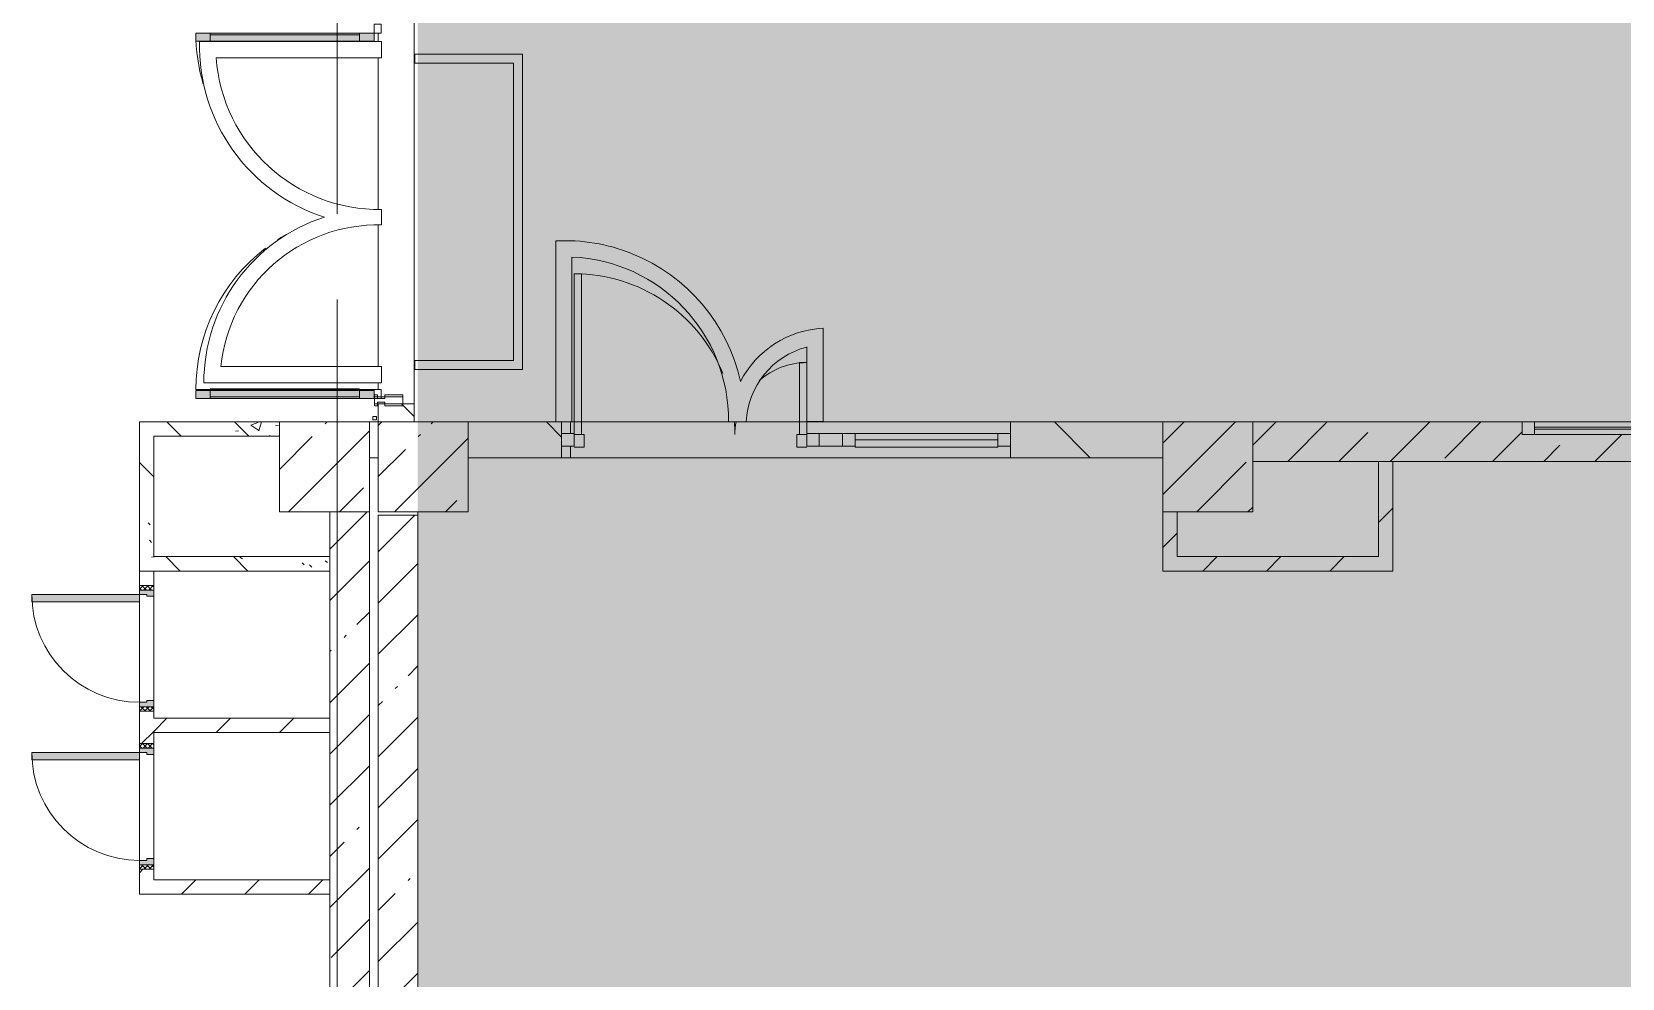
# Model space of a CAD drawing. Header units: millimetres. Extents: x 35098 to 231722, y -8553 to 29000.
# Drawn here: x 141322 to 150180, y 4803 to 10072 of the extents above; entities that cross this region are included whole.
import ezdxf

# ---------------------------------------------------------------- set-up
doc = ezdxf.new("R2010")
doc.units = ezdxf.units.MM
doc.linetypes.add('Осевая', pattern=[3175, 635, -476.25, 1587.5, -476.25])
doc.layers.add('A-DETL-GENF-1', color=7, linetype='Continuous', lineweight=9, true_color=0xc0c0c0, transparency=0.4)
for name, color, linetype, lineweight, true_color in [('A-DETL-GENF-2', 7, 'Continuous', 5, 0xe2e2e2), ('A-DETL-GENF-3', 7, 'Continuous', 5, 0xaaaaaa), ('A-DETL-GENF-4', 7, 'Continuous', 5, 0xb7b7b7), ('A-DOOR-2', 7, 'Continuous', 5, 0xaaaaaa), ('A-DOOR-3', 7, 'Continuous', 5, 0xe2e2e2), ('A-DOOR-4', 7, 'Continuous', 5, 0xb7b7b7), ('A-DOOR-FRAM-1', 7, 'Continuous', 5, 0xe2e2e2), ('A-DOOR-FRAM-2', 7, 'Continuous', 5, 0xaaaaaa), ('A-FLOR-1', 7, 'Continuous', 5, 0xaaaaaa), ('A-FLOR-2', 7, 'Continuous', 5, 0xb7b7b7), ('A-GLAZ-3', 7, 'Continuous', 5, 0x737373), ('A-GLAZ-CURT-2', 7, 'Continuous', 5, 0x737373), ('A-GLAZ-CWMG-3', 7, 'Continuous', 5, 0x737373), ('A-WALL-5', 7, 'Continuous', 9, 0x737373), ('I-WALL-4', 7, 'Continuous', 5, 0x737373), ('I-WALL-5', 7, 'Continuous', 5, 0x787878), ('S-COLS-2', 7, 'Continuous', 5, 0x737373)]:
    doc.layers.add(name, color=color, linetype=linetype, lineweight=lineweight, true_color=true_color)
for name, color, linetype, lineweight in [('A-GLAZ-CWMG-1', 7, 'Continuous', 5), ('A-WALL', 7, 'Continuous', 9), ('A-WALL-4', 7, 'Continuous', 5), ('I-WALL-3', 7, 'Continuous', 5), ('S-COLS-1', 7, 'Continuous', 5), ('Оси', 7, 'Continuous', 9), ('Оси-2', 7, 'Осевая', 9)]:
    doc.layers.add(name, color=color, linetype=linetype, lineweight=lineweight)
pattern_1 = [(45, (-38790, -7650), (-285.123, 285.123), []), (45, (-38504.88, -7650), (-285.123, 285.123), [504.031, -100.806, 16.764, -84.042])]
pattern_2 = [(45, (104712.32, 0), (-176.7767, 176.7767), [])]
pattern_3 = [(45, (104712.3, 0), (-285.123, 285.123), []), (45, (104997.44, 0), (-285.123, 285.123), [504.031, -100.806, 16.764, -84.042])]
pattern_4 = [(135, (104712.3, 0), (-353.5534, -353.5534), [])]
pattern_5 = [(135, (104712.3, 0), (-377.171, -377.171), [533.4, -88.9, 17.78, -88.9]), (135, (104712.3, 376.94), (-377.171, -377.171), []), (50, (104712.3, 0), (637.6445, -55.7866), [66.675, -733.425]), (355, (104712.3, 0), (-123.349, 668.699), [53.34, -586.74]), (100.451, (104765.45, -4.65), (514.299, 612.908), [56.665, -623.315]), (46.184, (104712.3, 177.8), (948.776, -147.15), [100.012, -1100.137]), (96.636, (104791.4, 165.5), (830.91, 865.997), [84.998, -934.973]), (351.184, (104712.3, 177.8), (830.918, 865.988), [80.01, -880.11]), (21, (104801.2, 133.35), (530.6506, -357.928), [66.675, -733.425]), (326, (104801.2, 133.35), (216.308, 644.658), [53.34, -586.74]), (71.451, (104845.44, 103.5), (746.96, 286.724), [56.665, -623.315]), (37.5, (104712.32, 0), (10.8105, 295.9426), [16.764, -562.864, 16.764, -578.866, -588.962]), (37.5, (104712.32, 0), (10.8105, 295.9426), [-1175.258, 16.764, -572.198]), (7.5, (104712.3, 0), (233.8692, 350.6318), [16.764, -322.834, 16.764, -549.529, -224.472]), (7.5, (104712.3, 0), (233.8692, 350.6318), [-905.891, 16.764, -207.708]), (327.5, (104514.07, 0), (474.5678, -20.0513), [16.764, -205.486, 16.764, -676.656, -920.115]), (327.5, (104514.07, 0), (474.5678, -20.0513), [-915.67, 16.764, -903.351]), (317.5, (104425.17, 0), (518.452, 88.9934), [16.764, -272.161, 16.764, -443.738, -653.415]), (317.5, (104425.17, 0), (518.452, 88.9934), [-749.427, 16.764, -636.651])]

# ---------------------------------------------------------------- blocks, each defined once
blk = doc.blocks.new('BSC_Колонна _Прямоугольная - 500х500-23286270-2_7_2_птичка')
at = {"layer": 'S-COLS-1'}
h = blk.add_hatch(dxfattribs=at)
h.set_pattern_fill('FP_85', color=256, style=0, pattern_type=2)
h.set_pattern_definition(pattern_1)
h.paths.add_polyline_path([(-30, -250), (-30, 250), (-250, 250), (-250, -250)])
h = blk.add_hatch(dxfattribs=at)
h.set_pattern_fill('FP_85', color=256, style=0, pattern_type=2)
h.set_pattern_definition(pattern_1)
h.paths.add_polyline_path([(-30, -250), (250, -250), (250, 250), (-30, 250), (-30, 100.3)])
for p, q in [((-30, 250), (-250, 250)), ((-250, 250), (-250, -250)), ((-250, -250), (-30, -250))]:
    blk.add_line(p, q, dxfattribs=at)
at = {"layer": 'S-COLS-2'}
for p, q in [((250, 250), (-30, 250)), ((250, -250), (250, 250)), ((-30, -250), (250, -250))]:
    blk.add_line(p, q, dxfattribs=at)
blk = doc.blocks.new('BSC_Колонна _Прямоугольная - 500х500-V58-2_7_2_птичка')
at = {"layer": 'S-COLS-1'}
h = blk.add_hatch(dxfattribs=at)
h.set_pattern_fill('FP_86', color=256, style=0, pattern_type=2)
h.set_pattern_definition([(45, (-43160, -7650), (-285.123, 285.123), []), (45, (-42874.88, -7650), (-285.123, 285.123), [504.031, -100.806, 16.764, -84.042])])
h.paths.add_polyline_path([(-250, -250), (250, -250), (250, 250), (-250, 250)])
at = {"layer": 'S-COLS-2'}
for p, q in [((250, 250), (-250, 250)), ((-250, 250), (-250, -250)), ((250, -250), (250, 250)), ((-250, -250), (250, -250))]:
    blk.add_line(p, q, dxfattribs=at)
blk = doc.blocks.new('BSC_Колонна _Прямоугольная - 500х500-V139-2_7_2_птичка')
at = {"layer": 'S-COLS-1'}
h = blk.add_hatch(dxfattribs=at)
h.set_pattern_fill('FP_167', color=256, style=0, pattern_type=2)
h.set_pattern_definition([(45, (-38240, -7650), (-285.123, 285.123), []), (45, (-37954.88, -7650), (-285.123, 285.123), [504.031, -100.806, 16.764, -84.042])])
h.paths.add_polyline_path([(-250, -250), (250, -250), (250, 250), (-250, 250), (-250, 100.3)])
for p, q in [((250, 250), (-250, 250)), ((-250, 250), (-250, -250)), ((250, -250), (250, 250)), ((-250, -250), (250, -250))]:
    blk.add_line(p, q, dxfattribs=at)
blk = doc.blocks.new('110_Дверь_СКБ_1Ст - д-18 700x2100h_Технический шкаф ЭОМ и СС-21511926-2_7_2_птичка')
at = {"layer": 'A-DOOR-2'}
h = blk.add_hatch(dxfattribs=at)
h.set_pattern_fill('FP_171', color=256, style=0, pattern_type=2)
h.set_pattern_definition([(135, (1951.41, 104.685), (-14.14214, -14.14214), []), (225, (1951.41, 104.685), (14.14214, -14.14214), [])])
h.paths.add_polyline_path([(337.5, -40), (362.5, -40), (362.5, 40), (337.5, 40)])
at = {"layer": 'A-DOOR-3'}
h = blk.add_hatch(color=256, dxfattribs=at)
h.paths.add_polyline_path([(-312.5, -40), (-277.5, -40), (-277.5, 0), (-287.5, 0), (-287.5, 40), (-312.5, 40)])
h.paths.add_polyline_path([(302.5, 0), (302.5, -40), (337.5, -40), (337.5, 40), (312.5, 40), (312.5, 0)])
at = {"layer": 'A-DOOR-FRAM-1'}
blk.add_hatch(color=256, dxfattribs=at).paths.add_polyline_path([(272.5, 640), (272.5, 40), (312.5, 40), (312.5, 640)])
at = {"layer": 'A-DOOR-FRAM-2'}
h = blk.add_hatch(dxfattribs=at)
h.set_pattern_fill('FP_172', color=256, style=0, pattern_type=2)
h.set_pattern_definition([(45, (-171.384, 104.685), (-14.1421, 14.1421), []), (135, (-171.384, 104.685), (-14.1421, -14.1421), [])])
h.paths.add_polyline_path([(-337.5, -40), (-312.5, -40), (-312.5, 40), (-337.5, 40)])
at = {"layer": 'A-DOOR-2'}
for p, q in [((312.5, 640), (272.5, 640)), ((272.5, 640), (272.5, 40)), ((312.5, 40), (312.5, 640)), ((272.5, 40), (312.5, 40))]:
    blk.add_line(p, q, dxfattribs=at)
blk.add_arc((312.5, 40), 600, 90, 180, dxfattribs=at)
at = {"layer": 'A-DOOR-FRAM-2'}
for p, q in [((-312.5, 40), (-337.5, 40)), ((-337.5, 40), (-337.5, -40)), ((-287.5, 40), (-312.5, 40)), ((-312.5, 40), (-312.5, -40)), ((-312.5, -40), (-312.5, 40)), ((-287.5, 0), (-287.5, 40)), ((-287.5, 40), (272.5, 40)), ((312.5, 40), (312.5, 0)), ((337.5, 40), (312.5, 40)), ((337.5, -40), (337.5, 40)), ((362.5, 40), (337.5, 40)), ((337.5, 40), (337.5, -40)), ((362.5, -40), (362.5, 40)), ((-337.5, -40), (-312.5, -40)), ((-312.5, -40), (-277.5, -40)), ((-277.5, 0), (-287.5, 0)), ((-277.5, -40), (-277.5, 0)), ((302.5, -40), (-277.5, -40)), ((312.5, 0), (302.5, 0)), ((302.5, 0), (302.5, -40)), ((302.5, -40), (337.5, -40)), ((337.5, -40), (362.5, -40))]:
    blk.add_line(p, q, dxfattribs=at)
blk = doc.blocks.new('120_Окно_СКБ_1Ст - 120_Окно_СКБ_1Ст 400х1200 EI30-24228621-2_7_2_птичка')
at = {"layer": 'A-GLAZ-3'}
for p, q in [((-600, 40), (-600, 110)), ((-600, 110), (-530, 110)), ((600, 110), (-600, 110)), ((-530, 110), (-530, 40)), ((530, 40), (530, 110)), ((530, 110), (600, 110)), ((600, 110), (600, 40)), ((-530, 40), (-600, 40)), ((-600, 40), (600, 40)), ((530, 80), (-530, 80)), ((530, 70), (-530, 70)), ((600, 40), (530, 40))]:
    blk.add_line(p, q, dxfattribs=at)
blk = doc.blocks.new('Прямоугольный импост - Импост структурный с накладкой - 160мм Темный-31239214-2_7_2_птичка')
at = {"layer": 'A-GLAZ-CWMG-1'}
for p, q in [((-50, 0), (-50, 17)), ((-50, 17), (0, 17)), ((-40, 0), (-50, 0)), ((-40, -40), (-40, 0)), ((0, 0), (-10, 0)), ((-10, 0), (-10, -40)), ((0, 17), (0, 0)), ((-50, -140), (-50, -40)), ((-50, -40), (-40, -40)), ((-10, -40), (0, -40)), ((0, -40), (0, -140)), ((0, -140), (-50, -140))]:
    blk.add_line(p, q, dxfattribs=at)
blk = doc.blocks.new('Дверь_Витражная_остекление_ - ДВН_ДАО_Главный вход_1800 в свету 5-32258809-2_7_2_птичка')
at = {"layer": 'A-DETL-GENF-2'}
for points in [[(-947.5, -723.4), (-947.5, -20), (-992.5, -20), (-992.5, -1012.5), (-947.5, -1012.5)], [(1042.5, -1012.5), (1042.5, -20), (997.5, -20), (997.5, -1012.5)]]:
    blk.add_hatch(color=256, dxfattribs=at).paths.add_polyline_path(points)
at = {"layer": 'A-DETL-GENF-3'}
for p, q in [((-947.5, -20), (-992.5, -20)), ((-992.5, -1012.5), (-992.5, -20)), ((-947.5, -20), (-992.5, -20)), ((-992.5, -20), (-992.5, -1012.5)), ((-947.5, -1012.5), (-947.5, -20)), ((-947.5, -1012.5), (-947.5, -20)), ((997.5, -1012.5), (997.5, -20)), ((997.5, -20), (997.5, -1012.5)), ((1042.5, -1012.5), (1042.5, -20)), ((1042.5, -1012.5), (1042.5, -20)), ((-992.5, -100), (-947.5, -100)), ((-982.5, -932.5), (-982.5, -100)), ((988.5, -932.5), (988.5, -100)), ((1042.5, -100), (997.5, -100)), ((1032.5, -932.5), (1032.5, -100)), ((-992.5, -932.5), (-947.5, -932.5)), ((1042.5, -932.5), (997.5, -932.5)), ((-992.5, -1012.5), (-947.5, -1012.5)), ((-992.5, -1012.5), (-947.5, -1012.5)), ((1042.5, -1012.5), (997.5, -1012.5)), ((997.5, -1012.5), (1042.5, -1012.5))]:
    blk.add_line(p, q, dxfattribs=at)
at = {"layer": 'A-DOOR-2'}
for p, q in [((-1042.5, 20), (-992.5, 20)), ((-1042.5, -20), (-1042.5, 20)), ((-992.5, 20), (-992.5, -20)), ((992.5, 20), (1042.5, 20)), ((992.5, -20), (992.5, 20)), ((1042.5, 20), (1042.5, -20)), ((-992.5, -20), (-1042.5, -20)), ((-992.5, -1012.5), (-992.5, -20)), ((992.5, -1012.5), (992.5, -20)), ((1042.5, -20), (992.5, -20))]:
    blk.add_line(p, q, dxfattribs=at)
for centre, start, end in [((992.5, -20), 209.21115, 212.8228), ((992.5, -20), 217.57984, 270), ((-992.5, -20), 270, 286.54233)]:
    blk.add_arc(centre, 992.5, start, end, dxfattribs=at)
blk = doc.blocks.new('Прямоугольный импост - Импост структурный с накладкой - 160мм Темный-31915521-2_7_2_птичка')
at = {"layer": 'A-GLAZ-CWMG-1'}
for p, q in [((-25, 0), (-25, 17)), ((-25, 17), (25, 17)), ((-15, 0), (-25, 0)), ((-15, -40), (-15, 0)), ((25, 0), (15, 0)), ((15, 0), (15, -40)), ((25, 17), (25, 0)), ((-25, -140), (-25, -40)), ((-25, -40), (-15, -40)), ((15, -40), (25, -40)), ((25, -40), (25, -140)), ((25, -140), (-25, -140))]:
    blk.add_line(p, q, dxfattribs=at)
blk = doc.blocks.new('Прямоугольный импост - 50 x 70 мм-V211-2_7_2_птичка')
at = {"layer": 'A-GLAZ-CWMG-3'}
for p, q in [((-70, 35), (0, 35)), ((-70, -35), (-70, 35)), ((0, 35), (0, -35)), ((0, -35), (-70, -35))]:
    blk.add_line(p, q, dxfattribs=at)
blk = doc.blocks.new('Дверь_Витражная_остекление_ - ДВН_ДАО_Главный вход_1200 в свету-V212-2_7_2_птичка')
at = {"layer": 'A-DOOR-3'}
for points in [[(-647.5, 30), (-607.5, 30), (-610.8, 925), (-647.5, 925), (-647.5, 35)], [(647.5, 30), (647.5, 430), (607.5, 430), (607.5, 30)]]:
    blk.add_hatch(color=256, dxfattribs=at).paths.add_polyline_path(points)
at = {"layer": 'A-DETL-GENF-4'}
for p, q in [((-607.5, 925), (-647.5, 925)), ((-647.5, 925), (-647.5, 35)), ((-607.5, 30), (-607.5, 925)), ((647.5, 430), (607.5, 430)), ((607.5, 430), (607.5, 30)), ((647.5, 35), (647.5, 430)), ((-647.5, 30), (-607.5, 30)), ((-592.5, 30), (-647.5, 30)), ((-592.5, -40), (-592.5, 30)), ((592.5, -40), (592.5, 30)), ((592.5, 30), (647.5, 30)), ((607.5, 30), (647.5, 30)), ((-647.5, -40), (-592.5, -40)), ((647.5, -40), (592.5, -40))]:
    blk.add_line(p, q, dxfattribs=at)
at = {"layer": 'A-DOOR-4'}
for p, q in [((-647.5, 925), (-647.5, 35)), ((647.5, 430), (647.5, 35))]:
    blk.add_line(p, q, dxfattribs=at)
for centre, radius, start, end in [((-647.5, 30), 895, 22.29231, 90), ((647.5, 30), 400, 90, 131.44756), ((-647.5, 30), 895, 360, 4.55581), ((647.5, 30), 400, 169.71082, 180)]:
    blk.add_arc(centre, radius, start, end, dxfattribs=at)
blk = doc.blocks.new('Системная панель - Стемалит - 40мм-V213-2_7_2_птичка')
at = {"layer": 'A-GLAZ-CURT-2'}
for p, q in [((65, 35), (-65, 35)), ((-65, 35), (-65, -35)), ((65, -35), (65, 35)), ((-65, -35), (65, -35))]:
    blk.add_line(p, q, dxfattribs=at)
blk = doc.blocks.new('Прямоугольный импост - 50 x 70 мм-V214-2_7_2_птичка')
at = {"layer": 'A-GLAZ-CWMG-3'}
for p, q in [((-35, 35), (35, 35)), ((-35, -35), (-35, 35)), ((35, 35), (35, -35)), ((35, -35), (-35, -35))]:
    blk.add_line(p, q, dxfattribs=at)
blk = doc.blocks.new('Прямоугольный импост - 50 x 70 мм-V215-2_7_2_птичка')
at = {"layer": 'A-GLAZ-CWMG-3'}
for p, q in [((0, 35), (-70, 35)), ((-70, 35), (-70, -35)), ((0, -35), (0, 35)), ((-70, -35), (0, -35))]:
    blk.add_line(p, q, dxfattribs=at)
blk = doc.blocks.new('Системная панель - Стекло - 40мм-V216-2_7_2_птичка')
at = {"layer": 'A-GLAZ-CURT-2'}
for p, q in [((397.5, 0), (-397.5, 0)), ((-397.5, 0), (-397.5, -40)), ((397.5, -40), (397.5, 0)), ((-397.5, -40), (397.5, -40))]:
    blk.add_line(p, q, dxfattribs=at)
blk = doc.blocks.new('Прямоугольный импост - 50 x 70 мм-V217-2_7_2_птичка')
at = {"layer": 'A-GLAZ-CWMG-3'}
for p, q in [((-35, 35), (35, 35)), ((-35, -35), (-35, 35)), ((35, 35), (35, -35)), ((35, -35), (-35, -35))]:
    blk.add_line(p, q, dxfattribs=at)
blk = doc.blocks.new('Прямоугольный импост - 50 x 70 мм-V218-2_7_2_птичка')
at = {"layer": 'A-GLAZ-CWMG-3'}
blk.add_line((41991, 7835), (41196, 7835), dxfattribs=at)

msp = doc.modelspace()

# ---------------------------------------------------------------- hatches: boundary and pattern name
at = {"layer": 'A-DETL-GENF-1'}
msp.add_hatch(color=256, dxfattribs=at).paths.add_polyline_path([(180553.3, -280), (180572.3, -280), (180572.3, 3300), (189572.3, 3300), (189572.3, 27350), (146622.3, 27350), (146622.3, 23778), (143472.3, 23778), (143472.3, -280), (179625.7, -280)])
at = {"layer": 'I-WALL-3'}
h = msp.add_hatch(dxfattribs=at)
h.set_pattern_fill('FP_114', color=256, style=0, pattern_type=2)
h.set_pattern_definition(pattern_4)
h.paths.add_polyline_path([(143252.3, 7900), (143452.3, 7900), (143452.3, 8000), (143252.3, 8000)])
h.paths.add_polyline_path([(143252.3, 10130), (143452.3, 10130), (143452.3, 10230), (143252.3, 10230)])
h = msp.add_hatch(dxfattribs=at)
h.set_pattern_fill('FP_114', color=256, style=0, pattern_type=2)
h.set_pattern_definition(pattern_4)
h.paths.add_polyline_path([(143202.3, 7700), (143252.3, 7700), (143252.3, 7900), (143202.3, 7900), (143202.3, 7750.3)])
h = msp.add_hatch(dxfattribs=at)
h.set_pattern_fill('FP_114', color=256, style=0, pattern_type=2)
h.set_pattern_definition(pattern_4)
h.paths.add_polyline_path([(147622.3, 7700), (147622.3, 7900), (146773.3, 7900), (146773.3, 7700)])
h.paths.add_polyline_path([(144273.3, 7700), (144273.3, 7900), (143752.3, 7900), (143752.3, 7700)])
h = msp.add_hatch(dxfattribs=at)
h.set_pattern_fill('FP_111', color=256, style=0, pattern_type=2)
h.set_pattern_definition(pattern_3)
h.paths.add_polyline_path([(149945.1, 7680), (152122.3, 7680), (152122.3, 7900), (150822.3, 7900), (150822.3, 7830), (149622.3, 7830), (149622.3, 7900), (148122.3, 7900), (148122.3, 7680), (148902.3, 7680)])
h = msp.add_hatch(dxfattribs=at)
h.set_pattern_fill('FP_115', color=256, style=0, pattern_type=2)
h.set_pattern_definition(pattern_2)
h.paths.add_polyline_path([(148902.3, 7070), (148902.3, 7680), (148822.3, 7680), (148822.3, 7070)])
h = msp.add_hatch(dxfattribs=at)
h.set_pattern_fill('FP_111', color=256, style=0, pattern_type=2)
h.set_pattern_definition(pattern_3)
h.paths.add_polyline_path([(142982.3, 400), (143202.3, 400), (143202.3, 7400), (142982.3, 7400), (142982.3, 808.9)])
h = msp.add_hatch(dxfattribs=at)
h.set_pattern_fill('FP_111', color=256, style=0, pattern_type=2)
h.set_pattern_definition(pattern_3)
h.paths.add_polyline_path([(143252.3, 410), (143472.3, 410), (143472.3, 7380), (143252.3, 7380), (143252.3, 808.9)])
h = msp.add_hatch(dxfattribs=at)
h.set_pattern_fill('FP_115', color=256, style=0, pattern_type=2)
h.set_pattern_definition(pattern_2)
h.paths.add_polyline_path([(147702.3, 7150), (147702.3, 7400), (147622.3, 7400), (147622.3, 7150)])
h = msp.add_hatch(dxfattribs=at)
h.set_pattern_fill('FP_115', color=256, style=0, pattern_type=2)
h.set_pattern_definition(pattern_2)
h.paths.add_polyline_path([(148822.3, 7070), (148822.3, 7150), (147622.3, 7150), (147622.3, 7070), (148090.1, 7070)])
h = msp.add_hatch(dxfattribs=at)
h.set_pattern_fill('FP_115', color=256, style=0, pattern_type=2)
h.set_pattern_definition(pattern_2)
h.paths.add_polyline_path([(141922.3, 5270), (142002.3, 5270), (142002.3, 5409), (141922.3, 5409)])
h.paths.add_polyline_path([(141922.3, 6109), (142002.3, 6109), (142002.3, 6289), (141922.3, 6289)])
h.paths.add_polyline_path([(142002.3, 6989), (142002.3, 7070), (141922.3, 7070), (141922.3, 6989)])
h = msp.add_hatch(dxfattribs=at)
h.set_pattern_fill('FP_115', color=256, style=0, pattern_type=2)
h.set_pattern_definition(pattern_2)
h.paths.add_polyline_path([(142982.3, 6170), (142982.3, 6250), (142002.3, 6250), (142002.3, 6170), (142524.9, 6170)])
h = msp.add_hatch(dxfattribs=at)
h.set_pattern_fill('FP_115', color=256, style=0, pattern_type=2)
h.set_pattern_definition(pattern_2)
h.paths.add_polyline_path([(142982.3, 5270), (142982.3, 5350), (142002.3, 5350), (142002.3, 5270), (142524.9, 5270)])
at = {"layer": 'I-WALL-5'}
h = msp.add_hatch(dxfattribs=at)
h.set_pattern_fill('FP_124', color=256, style=0, pattern_type=2)
h.set_pattern_definition(pattern_5)
h.paths.add_polyline_path([(141922.3, 7150), (142002.3, 7150), (142002.3, 7900), (141922.3, 7900), (141922.3, 7750.3)])
h = msp.add_hatch(dxfattribs=at)
h.set_pattern_fill('FP_124', color=256, style=0, pattern_type=2)
h.set_pattern_definition(pattern_5)
h.paths.add_polyline_path([(142524.9, 7820), (142702.3, 7820), (142702.3, 7900), (142002.3, 7900), (142002.3, 7820)])
h = msp.add_hatch(dxfattribs=at)
h.set_pattern_fill('FP_124', color=256, style=0, pattern_type=2)
h.set_pattern_definition(pattern_5)
h.paths.add_polyline_path([(141922.3, 7070), (142982.3, 7070), (142982.3, 7150), (141922.3, 7150)])

# ---------------------------------------------------------------- linework, layer by layer
at = {"layer": 'A-FLOR-1'}
for p, q in [((143270.7, 10018), (142257, 10018)), ((143252.3, 10064.1), (143252.3, 10018)), ((143270.7, 9928), (143270.7, 10018)), ((142349, 9928), (143270.7, 9928)), ((143252.3, 9928), (143252.3, 9083.9)), ((143455.1, 9947.2), (143455.1, 9897.2)), ((143270.7, 8996.7), (143270.7, 9083.1)), ((143252.3, 8996.1), (143252.3, 8208)), ((143455.1, 8241.3), (143455.1, 8191.3)), ((143269.3, 8208), (142374.9, 8208)), ((143269.3, 8118), (143269.3, 8208)), ((142280.3, 8118), (143269.3, 8118)), ((143252.3, 8118), (143252.3, 8080))]:
    msp.add_line(p, q, dxfattribs=at)
for centre, radius, start, end in [((143256.7, 9993), 1000, 178.56746, 252.28756), ((143256.7, 9993), 910, 184.09604, 270.88287), ((143249.3, 8118), 969, 107.84035, 180), ((143249.3, 8118), 879, 88.60541, 174.12324)]:
    msp.add_arc(centre, radius, start, end, dxfattribs=at)
at = {"layer": 'A-FLOR-2'}
for p, q in [((144055.1, 9947.2), (143455.1, 9947.2)), ((144055.1, 8191.3), (144055.1, 9947.2)), ((143455.1, 9897.2), (144005.1, 9897.2)), ((144005.1, 9897.2), (144005.1, 8241.3)), ((144240.4, 8907.6), (144240.4, 7900)), ((144330.4, 7900), (144330.4, 8818.2)), ((145729.3, 7903), (145729.3, 8421.4)), ((144005.1, 8241.3), (143455.1, 8241.3)), ((145639.3, 8317.2), (145639.3, 7903)), ((143455.1, 8191.3), (144055.1, 8191.3)), ((146773.3, 7900), (144273.3, 7900)), ((144322.3, 7900), (144322.3, 7835)), ((144330.4, 7900), (145202.9, 7900)), ((145300.8, 7900), (146773.3, 7900)), ((145639.3, 7903), (145729.3, 7903)), ((144322.3, 7765), (144322.3, 7700)), ((143472.3, 7400), (143472.3, 7380))]:
    msp.add_line(p, q, dxfattribs=at)
for centre, radius, start, end in [((144292.9, 7909), 1000, 68.22304, 93.01125), ((144292.9, 7909), 910, 359.43333, 87.64026), ((144292.9, 7909), 1000, 12.44956, 68.09182), ((145754.3, 7878), 544, 92.63401, 153.04618), ((145754.3, 7878), 454, 104.67311, 177.22246)]:
    msp.add_arc(centre, radius, start, end, dxfattribs=at)
at = {"layer": 'A-WALL'}
for p, q in [((142982.3, 7070), (142982.3, 7150)), ((142002.3, 7070), (141922.3, 7070)), ((142982.3, 6170), (142982.3, 6250)), ((142982.3, 5270), (142982.3, 5350))]:
    msp.add_line(p, q, dxfattribs=at)
at = {"layer": 'A-WALL-4'}
for p, q in [((143241.8, 7931), (143221.8, 7931)), ((143221.8, 7931), (143221.8, 7911)), ((143221.8, 7911), (143241.8, 7911)), ((143241.8, 7911), (143241.8, 7931))]:
    msp.add_line(p, q, dxfattribs=at)
at = {"layer": 'A-WALL-5'}
msp.add_line((148902.3, 7680), (148822.3, 7680), dxfattribs=at)
at = {"layer": 'I-WALL-3'}
for p, q in [((143452.3, 10230), (143452.3, 7900)), ((143252.3, 10018), (143252.3, 10064.1)), ((143252.3, 9083.9), (143252.3, 9928)), ((143252.3, 8208), (143252.3, 8996.1)), ((143252.3, 8080), (143252.3, 8118)), ((143452.3, 8000), (143252.3, 8000)), ((143252.3, 8000), (143252.3, 7900)), ((142702.3, 7900), (141922.3, 7900)), ((141922.3, 7900), (141922.3, 6989)), ((143252.3, 7900), (143202.3, 7900)), ((142002.3, 7820), (142702.3, 7820)), ((142002.3, 7150), (142002.3, 7820)), ((143202.3, 7700), (143252.3, 7700)), ((142982.3, 7400), (142982.3, 7150)), ((143202.3, 400), (143202.3, 7400)), ((143472.3, 7380), (143252.3, 7380)), ((143252.3, 7380), (143252.3, 410)), ((142982.3, 7150), (142002.3, 7150)), ((142002.3, 7070), (142982.3, 7070)), ((142002.3, 6989), (142002.3, 7070)), ((142982.3, 7070), (142982.3, 6250)), ((141922.3, 6289), (141922.3, 6109)), ((142002.3, 6250), (142002.3, 6289)), ((142982.3, 6250), (142002.3, 6250)), ((142002.3, 6109), (142002.3, 6170)), ((142002.3, 6170), (142982.3, 6170)), ((142982.3, 6170), (142982.3, 5350)), ((141922.3, 5409), (141922.3, 5270)), ((142002.3, 5350), (142002.3, 5409)), ((142982.3, 5350), (142002.3, 5350)), ((141922.3, 5270), (142982.3, 5270)), ((142982.3, 5270), (142982.3, 400))]:
    msp.add_line(p, q, dxfattribs=at)
at = {"layer": 'I-WALL-4'}
for p, q in [((144273.3, 7900), (143752.3, 7900)), ((144273.3, 7700), (144273.3, 7900)), ((146773.3, 7900), (146773.3, 7700)), ((146773.3, 7900), (147622.3, 7900)), ((149622.3, 7900), (148122.3, 7900)), ((147622.3, 7700), (143752.3, 7700)), ((148122.3, 7680), (148822.3, 7680)), ((148822.3, 7680), (148822.3, 7150)), ((148902.3, 7070), (148902.3, 7680)), ((148902.3, 7680), (151492.3, 7680)), ((143472.3, 800), (143472.3, 7380)), ((147622.3, 7400), (147622.3, 7070)), ((147702.3, 7150), (147702.3, 7400)), ((148822.3, 7150), (147702.3, 7150)), ((147622.3, 7070), (148902.3, 7070))]:
    msp.add_line(p, q, dxfattribs=at)
at = {"layer": 'Оси'}
msp.add_line((143022.3, -4552.8), (143022.3, 7947.2), dxfattribs=at)
at = {"layer": 'Оси-2'}
msp.add_line((143022.3, 7947.2), (143022.3, 11277.7), dxfattribs=at)

# ---------------------------------------------------------------- block references
at = {"layer": 'A-DOOR-2'}
for name, p, rotation in [('Дверь_Витражная_остекление_ - ДВН_ДАО_Главный вход_1800 в свету 5-32258809-2_7_2_птичка', (143248.3, 9072.5), 269.9999999999999), ('110_Дверь_СКБ_1Ст - д-18 700x2100h_Технический шкаф ЭОМ и СС-21511926-2_7_2_птичка', (141962.3, 6626.5), 89.99999999999991), ('110_Дверь_СКБ_1Ст - д-18 700x2100h_Технический шкаф ЭОМ и СС-21511926-2_7_2_птичка', (141962.3, 5746.5), 89.99999999999991)]:
    msp.add_blockref(name, p, dxfattribs=dict(at, rotation=rotation))
at = {"layer": 'A-DOOR-4'}
msp.add_blockref('Дверь_Витражная_остекление_ - ДВН_ДАО_Главный вход_1200 в свету-V212-2_7_2_птичка', (144990.8, 7800), dxfattribs=at)
at = {"layer": 'A-GLAZ-3'}
msp.add_blockref('120_Окно_СКБ_1Ст - 120_Окно_СКБ_1Ст 400х1200 EI30-24228621-2_7_2_птичка', (150222.3, 7790), dxfattribs=at)
at = {"layer": 'A-GLAZ-CURT-2'}
for name, p in [('Системная панель - Стемалит - 40мм-V213-2_7_2_птичка', (145773.3, 7800)), ('Системная панель - Стекло - 40мм-V216-2_7_2_птичка', (146305.8, 7800))]:
    msp.add_blockref(name, p, dxfattribs=at)
at = {"layer": 'A-GLAZ-CWMG-1', "extrusion": (0, 0, -1), "rotation": 270.0000000000001}
for name, p in [('Прямоугольный импост - Импост структурный с накладкой - 160мм Темный-31239214-2_7_2_птичка', (-143248.3, 8000)), ('Прямоугольный импост - Импост структурный с накладкой - 160мм Темный-31915521-2_7_2_птичка', (-143248.3, 8015))]:
    msp.add_blockref(name, p, dxfattribs=at)
at = {"layer": 'A-GLAZ-CWMG-3', "rotation": 180}
msp.add_blockref('Прямоугольный импост - 50 x 70 мм-V215-2_7_2_птичка', (144273.3, 7800), dxfattribs=at)
at = {"layer": 'A-GLAZ-CWMG-3', "extrusion": (0, 0, -1), "rotation": 180}
for name, p in [('Прямоугольный импост - 50 x 70 мм-V214-2_7_2_птичка', (-145673.3, 7800)), ('Прямоугольный импост - 50 x 70 мм-V217-2_7_2_птичка', (-145873.3, 7800)), ('Прямоугольный импост - 50 x 70 мм-V211-2_7_2_птичка', (-146773.3, 7800))]:
    msp.add_blockref(name, p, dxfattribs=at)
at = {"layer": 'A-GLAZ-CWMG-3'}
msp.add_blockref('Прямоугольный импост - 50 x 70 мм-V218-2_7_2_птичка', (104712.3, 0), dxfattribs=at)
at = {"layer": 'S-COLS-1'}
msp.add_blockref('BSC_Колонна _Прямоугольная - 500х500-V139-2_7_2_птичка', (142952.3, 7650), dxfattribs=at)
at = {"layer": 'S-COLS-2'}
for name, p in [('BSC_Колонна _Прямоугольная - 500х500-23286270-2_7_2_птичка', (143502.3, 7650)), ('BSC_Колонна _Прямоугольная - 500х500-V58-2_7_2_птичка', (147872.3, 7650))]:
    msp.add_blockref(name, p, dxfattribs=at)

doc.saveas('drawing.dxf')
